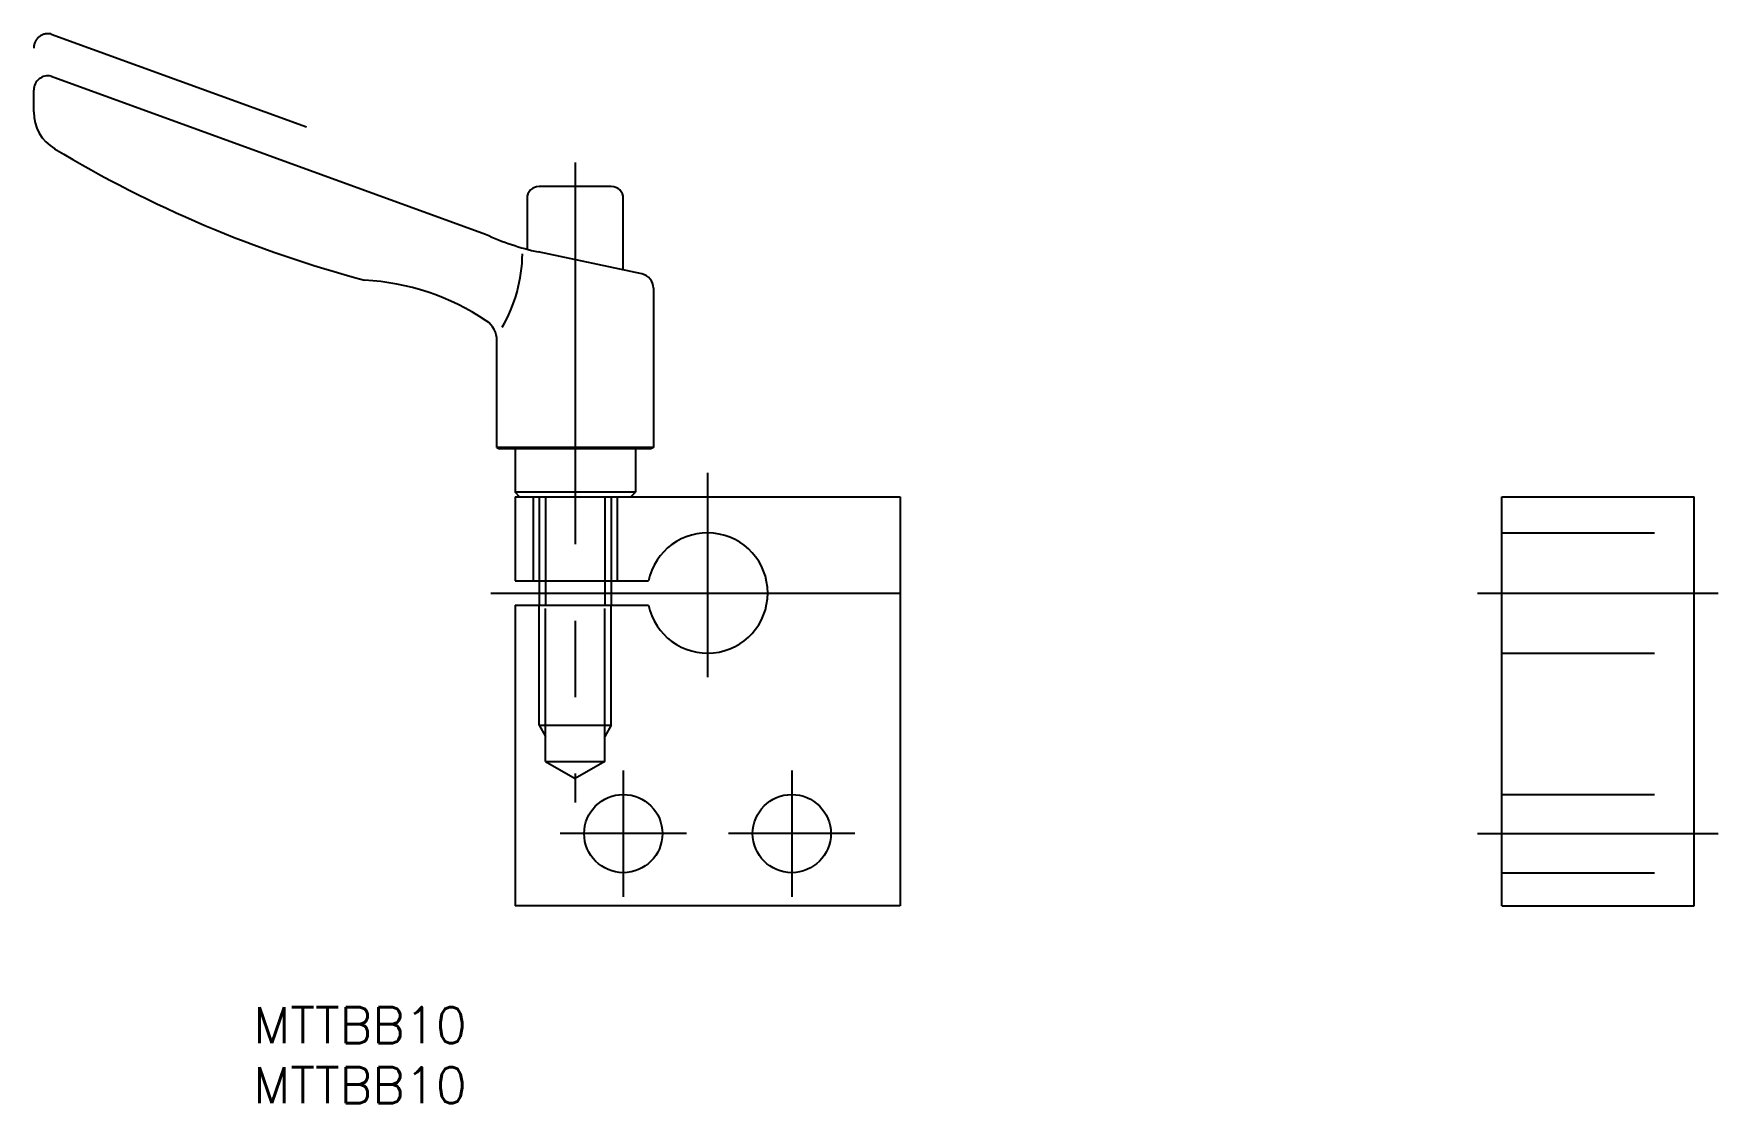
# Model space of a CAD drawing. Extents: x -56 to 84, y -42 to 46.
import ezdxf

# ---------------------------------------------------------------- set-up
doc = ezdxf.new("R2010")
doc.units = 0
for name, pattern in [('CENTER', [50.8, 31.75, -6.35, 6.35, -6.35]), ('DASHED', [19.05, 12.7, -6.35]), ('PHANTOM', [63.5, 31.75, -6.35, 6.35, -6.35, 6.35, -6.35])]:
    doc.linetypes.add(name, pattern=pattern)
doc.layers.get('0').update_dxf_attribs({"linetype": 'CONTINUOUS'})
doc.layers.add('CENTER', color=1, linetype='CONTINUOUS')
doc.styles.get("Standard").update_dxf_attribs({"font": 'txt.shx', "height": 3, "bigfont": 'bigfont.shx'})

# ---------------------------------------------------------------- blocks, each defined once
blk = doc.blocks.new('*U2')
at = {"color": 7, "linetype": 'CONTINUOUS'}
blk.add_text('MTTBB10', height=3, dxfattribs=at).set_placement((-37.76, -37.42))
blk = doc.blocks.new('*U3')
at = {"color": 7, "linetype": 'CONTINUOUS'}
blk.add_text('MTTBB10', height=3, dxfattribs=at).set_placement((-37.76, -42.42))

msp = doc.modelspace()

# ---------------------------------------------------------------- linework, layer by layer
at = {"color": 3, "linetype": 'PHANTOM'}
msp.add_line((-54.54, 46.47), (-33.34, 38.76), dxfattribs=at)
at = {"color": 7, "linetype": 'CONTINUOUS'}
for p, q in [((-54.54, 42.97), (-18.45, 29.84)), ((-56, 40.01), (-56, 41.8)), ((-8, 33.8), (-14, 33.8)), ((-15, 32.8), (-15, 31.26)), ((-7, 26.86), (-7, 32.8)), ((-15, 31.26), (-15, 28.58)), ((-5.45, 26.53), (-14.07, 28.36)), ((-4.5, 25.38), (-4.5, 12.09)), ((-17.5, 12.09), (-17.5, 20.97)), ((-4.5, 12.09), (-17.5, 12.09)), ((-17.5, 12.09), (-17.3, 12)), ((-4.7, 12), (-17.3, 12)), ((-16, 12), (-16, 8.37)), ((-6, 12), (-6, 8.37)), ((-4.5, 12.09), (-4.7, 12)), ((-6, 8.37), (-16, 8.37)), ((-15.63, 8), (-16, 8.37)), ((-16, 8), (-16, 1)), ((-16, 8), (16, 8)), ((-6.37, 8), (-6, 8.37)), ((16, 8), (16, -26)), ((66, -26), (66, 8)), ((66, 8), (82, 8)), ((82, -26), (82, 8)), ((-16, 1), (-4.9, 1)), ((-14, 1), (-14, -1)), ((-8, 1), (-8, -1)), ((-16, -1), (-16, -26)), ((-16, -1), (-4.9, -1)), ((16, -26), (-16, -26)), ((66, -26), (82, -26))]:
    msp.add_line(p, q, dxfattribs=at)
at = {"color": 3, "linetype": 'DASHED'}
for p, q in [((-14.5, 8), (-14.5, 1)), ((-14, 8), (-14, 1)), ((-13.46, 8), (-13.46, 1)), ((-8.54, 8), (-8.54, 1)), ((-8, 8), (-8, 1)), ((-7.5, 8), (-7.5, 1)), ((66, 5), (82, 5)), ((-14, -11), (-14, -1)), ((-13.46, -14), (-13.46, -1)), ((-8.54, -14), (-8.54, -1)), ((-8, -11), (-8, -1)), ((66, -5), (82, -5)), ((-14, -11), (-8, -11)), ((-14, -11), (-13.46, -11.94)), ((-8, -11), (-8.54, -11.94)), ((-13.46, -14), (-11, -15.42)), ((-13.46, -14), (-8.54, -14)), ((-8.54, -14), (-11, -15.42)), ((66, -16.75), (82, -16.75)), ((66, -23.25), (82, -23.25))]:
    msp.add_line(p, q, dxfattribs=at)
at = {"color": 3, "linetype": 'CONTINUOUS'}
for p, q in [((-13.46, 1), (-13.46, -1)), ((-8.54, 1), (-8.54, -1))]:
    msp.add_line(p, q, dxfattribs=at)
at = {"color": 7, "linetype": 'CONTINUOUS'}
for centre in [(-7, -20), (7, -20)]:
    msp.add_circle(centre, 3.25, dxfattribs=at)
at = {"color": 3, "linetype": 'PHANTOM'}
msp.add_arc((-54.8, 45.3), 1.2, 77.6798, 180, dxfattribs=at)
at = {"color": 7, "linetype": 'CONTINUOUS'}
for centre, radius, start, end in [((-54.8, 41.8), 1.2, 77.6798, 180), ((-52.4, 40.01), 3.6, 180, 238.9708), ((-2.71, 122.62), 100, 238.9708, 255.0534), ((-14, 32.8), 1, 90, 180), ((-8, 32.8), 1, 0, 90), ((-9.91, 47.92), 20, 244.7325, 258), ((-27.81, 28.35), 12.43, 329.7991, 359.2608), ((-29.54, 6.03), 20, 56.1142, 87.0316), ((-5.7, 25.35), 1.2, 0, 78), ((-19.5, 20.97), 2, 0, 56.1142), ((0, 0), 5, 191.537, 168.463)]:
    msp.add_arc(centre, radius, start, end, dxfattribs=at)
at = {"layer": 'CENTER', "color": 1, "linetype": 'CENTER'}
for p, q in [((-11, 35.8), (-11, -17.42)), ((0, 10), (0, -7)), ((-18, 0), (18, 0)), ((-5, 0), (16, 0)), ((64, 0), (84, 0)), ((-7, -14.75), (-7, -25.25)), ((7, -14.75), (7, -25.25)), ((-1.75, -20), (-12.25, -20)), ((12.25, -20), (1.75, -20)), ((64, -20), (84, -20))]:
    msp.add_line(p, q, dxfattribs=at)

# ---------------------------------------------------------------- block references
at = {"color": 7, "linetype": 'CONTINUOUS'}
for name in ['*U2', '*U3']:
    msp.add_blockref(name, (0, 0), dxfattribs=at)

doc.saveas('drawing.dxf')
